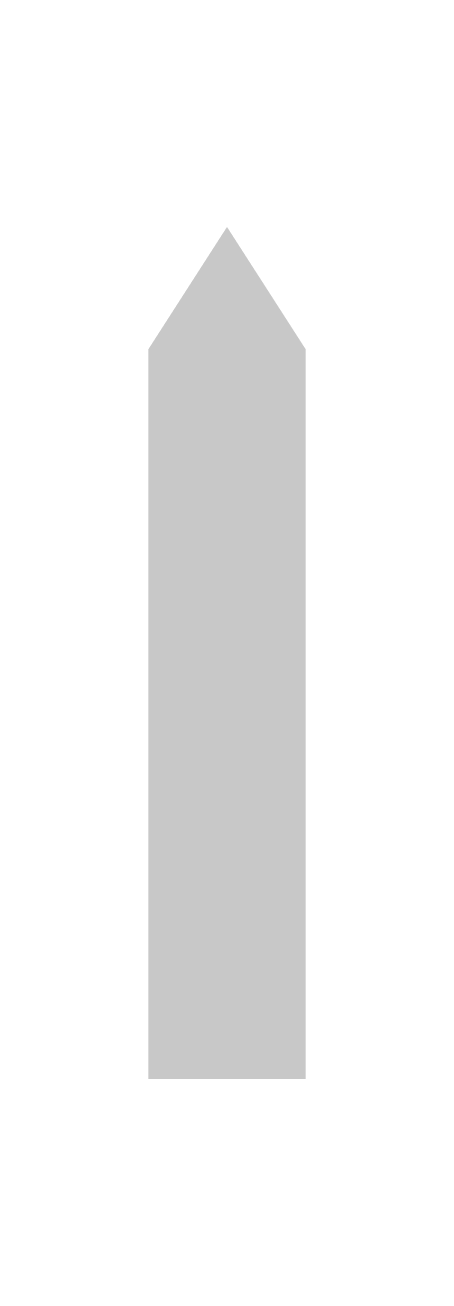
# Model space of a CAD drawing. Header units: metres. Extents: x -0.086 to 0.088, y -0.452 to 0.091.
import ezdxf

# ---------------------------------------------------------------- set-up
doc = ezdxf.new("R2010")
doc.units = ezdxf.units.M

msp = doc.modelspace()

# ---------------------------------------------------------------- linework, layer by layer
msp.add_lwpolyline([(0.00087, -0.36451, 0.06779, 0.06779, 0), (0.00087, -0.13209, 0.17432, 0, 0), (0.00087, 0.00349, 0, 0, 0)], format="xyseb")

doc.saveas('drawing.dxf')
